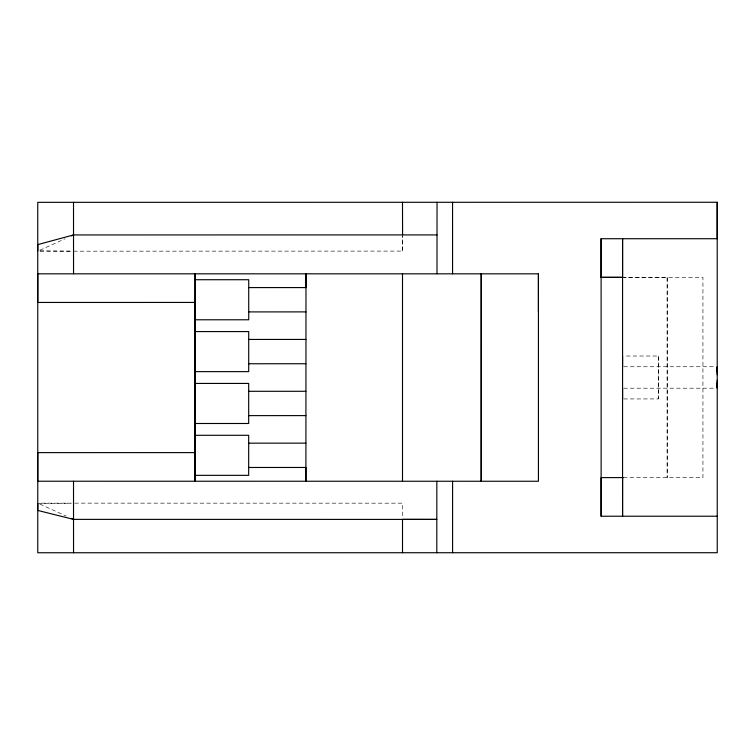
<?xml version="1.0" encoding="UTF-8"?>
<svg xmlns="http://www.w3.org/2000/svg" width="755" height="755" viewBox="0 0 755 755"><rect width="100%" height="100%" fill="white"/><g stroke="black" fill="none" stroke-linecap="round" stroke-linejoin="round"><path stroke-width="0.57" stroke-dasharray="3.77 2.83" d="M73.518 251.179L402.49 251.094L402.5 236.07M623.724 398.933L658.332 398.933L658.332 356.02L623.724 356.02M667.175 277.349L667.175 477.604L667.175 277.349L624.291 277.349M402.49 251.094L402.585 236.07M39.864 250.235L65.119 238.759M37.769 503.5L71.225 503.17L40.062 503.141M40.043 251.189L72.027 251.179M622.573 277.349L702.933 277.349L702.943 477.604L622.573 477.604M623.724 366.751L714.853 366.741M623.724 388.202L714.853 388.193M74.707 503.141L402.509 503.17L402.509 518.204M40.062 250.849L71.215 251.16M39.864 504.095L66.157 516.033M658.332 356.02L658.332 398.933"/><path stroke-width="1.13" d="M195.026 481.228L195.101 273.82L195.026 481.228L195.035 475.348L248.678 475.348L248.678 435.295L195.045 435.295M402.5 481.256L402.5 273.82M436.796 552.735L436.843 481.256M437.003 273.82L437.032 202.274M538.428 273.829L538.428 481.256L37.759 481.228L37.769 452.623L195.111 452.613L195.101 302.444L37.759 302.453L37.769 273.82L538.428 273.829L538.438 311.957M717.212 380.246L717.203 388.193L717.203 382.832M717.203 374.688L717.203 366.741M71.423 235.89L73.528 234.937L437.022 234.918M73.528 234.937L37.769 244.611L37.75 250.83M402.585 234.918L402.49 202.293M717.222 202.264L37.75 202.331L37.769 552.754L717.25 552.717L717.203 202.246L717.212 238.712L601.093 238.731L601.093 277.349L622.573 277.349L622.573 238.722L622.564 516.222L622.573 477.604M601.112 277.349L623.13 277.349M195.092 279.727L248.725 279.727L248.725 319.78L195.092 319.78M248.725 287.589L305.954 287.579L305.992 273.839L305.898 481.265L305.898 467.468L248.678 467.477M248.725 311.909L305.945 311.891M195.073 331.577L248.706 331.577L248.706 371.63L195.073 371.63M248.706 339.448L305.935 339.429M248.706 363.759L305.935 363.74M195.064 383.436L248.688 383.436L248.688 423.489L195.054 423.489M248.688 391.307L305.917 391.288M248.688 415.627L305.907 415.609M248.678 443.166L305.907 443.147M623.536 477.604L601.112 477.604L601.122 516.231L717.231 516.222M37.769 503.5L37.759 510.437L73.518 519.374L436.796 519.412L402.509 519.365L402.509 552.735M71.414 518.421L73.518 519.374M717.203 367.1L717.212 372.102M622.573 356.02L622.573 366.751M622.564 388.202L622.573 398.933M452.585 481.256L452.604 552.735M601.112 238.731L601.131 516.231M452.556 202.283L452.566 273.829M73.518 202.321L73.537 273.82M73.518 481.228L73.537 552.745M481.209 273.848L481.199 481.265L481.218 273.857"/></g></svg>
